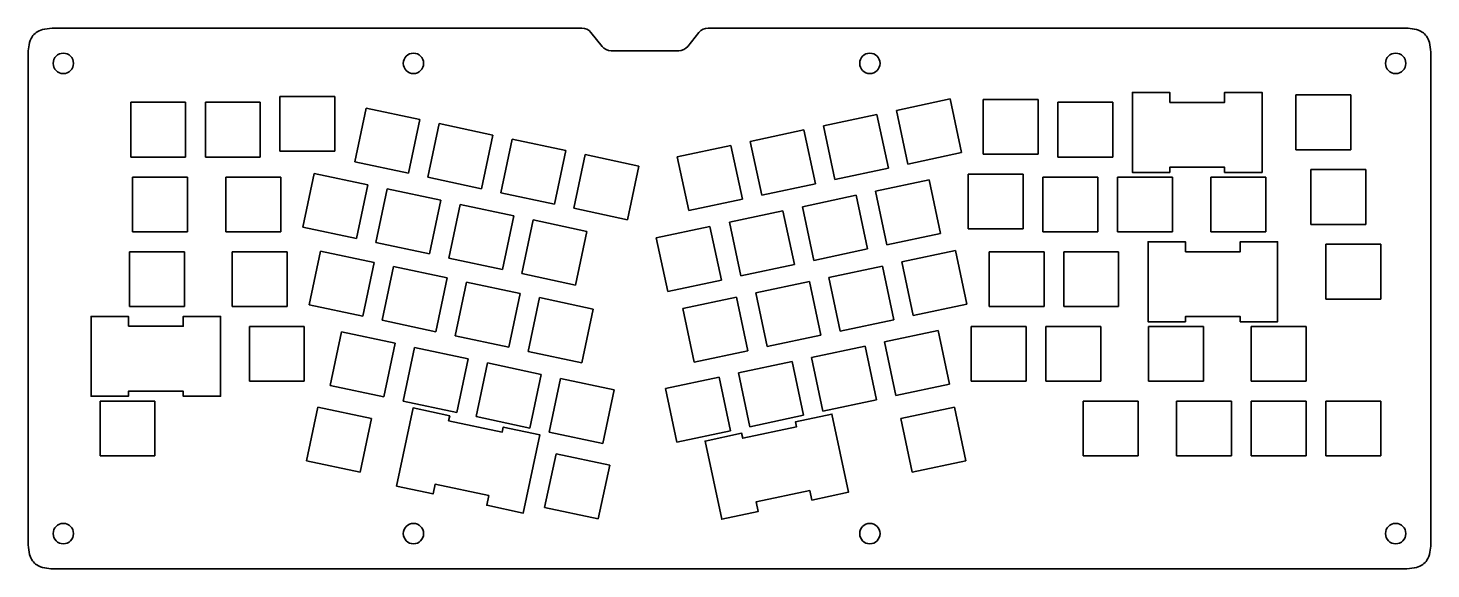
# Model space of a CAD drawing. Header units: millimetres. Extents: x 46 to 404, y -214 to -76.
import ezdxf

# ---------------------------------------------------------------- set-up
doc = ezdxf.new("R2010")
doc.units = ezdxf.units.MM
doc.header["$MEASUREMENT"] = 0
doc.layers.add('switch', color=7, linetype='Continuous', lineweight=0)

# ---------------------------------------------------------------- blocks, each defined once
blk = doc.blocks.new('Block_0')
at = {"layer": 'switch', "color": 250, "lineweight": 35, "true_color": 0x231815}
for centre in [(55, -85.13), (144.35, -85.13), (260.82, -85.13), (395, -85.13), (55, -205.09), (144.35, -205.09), (260.82, -205.09), (395, -205.09)]:
    blk.add_circle(centre, 2.6, dxfattribs=at)
blk = doc.blocks.new('Block_2')
at = {"layer": 'switch', "color": 250, "lineweight": 35, "true_color": 0x231815}
for p, q in [((72.19, -95.07), (86.19, -95.07)), ((72.19, -109.07), (72.19, -95.07)), ((86.19, -95.07), (86.19, -109.07)), ((91.24, -95.07), (105.24, -95.07)), ((91.24, -109.07), (91.24, -95.07)), ((105.24, -95.07), (105.24, -109.07)), ((110.29, -93.55), (124.29, -93.55)), ((110.29, -107.55), (110.29, -93.55)), ((124.29, -93.55), (124.29, -107.55)), ((289.74, -94.31), (303.74, -94.31)), ((289.74, -108.31), (289.74, -94.31)), ((303.74, -94.31), (303.74, -108.31)), ((308.79, -95.07), (322.79, -95.07)), ((308.79, -109.07), (308.79, -95.07)), ((322.79, -95.07), (322.79, -109.07)), ((369.56, -93.16), (383.56, -93.16)), ((369.56, -107.17), (369.56, -93.16)), ((383.56, -93.16), (383.56, -107.17)), ((383.56, -107.17), (369.56, -107.17)), ((86.19, -109.07), (72.19, -109.07)), ((105.24, -109.07), (91.24, -109.07)), ((124.29, -107.55), (110.29, -107.55)), ((303.74, -108.31), (289.74, -108.31)), ((322.79, -109.07), (308.79, -109.07)), ((72.66, -114.12), (86.66, -114.12)), ((72.66, -128.12), (72.66, -114.12)), ((86.66, -114.12), (86.66, -128.12)), ((96.47, -114.12), (110.48, -114.12)), ((96.47, -128.12), (96.47, -114.12)), ((110.48, -114.12), (110.48, -128.12)), ((285.93, -113.36), (299.93, -113.36)), ((285.93, -127.36), (285.93, -113.36)), ((299.93, -113.36), (299.93, -127.36)), ((304.98, -114.12), (318.98, -114.12)), ((304.98, -128.12), (304.98, -114.12)), ((318.98, -114.12), (318.98, -128.12)), ((324.03, -114.12), (338.03, -114.12)), ((324.03, -128.12), (324.03, -114.12)), ((338.03, -114.12), (338.03, -128.12)), ((347.84, -114.12), (361.84, -114.12)), ((347.84, -128.12), (347.84, -114.12)), ((361.84, -114.12), (361.84, -128.12)), ((373.37, -112.21), (387.37, -112.21)), ((373.37, -126.22), (373.37, -112.21)), ((387.37, -112.21), (387.37, -126.22)), ((86.66, -128.12), (72.66, -128.12)), ((110.48, -128.12), (96.47, -128.12)), ((299.93, -127.36), (285.93, -127.36)), ((318.98, -128.12), (304.98, -128.12)), ((338.03, -128.12), (324.03, -128.12)), ((361.84, -128.12), (347.84, -128.12)), ((387.37, -126.22), (373.37, -126.22)), ((377.18, -131.26), (391.18, -131.26)), ((377.18, -145.27), (377.18, -131.26)), ((391.18, -131.26), (391.18, -145.27)), ((71.9, -133.17), (85.9, -133.17)), ((71.9, -147.17), (71.9, -133.17)), ((85.9, -133.17), (85.9, -147.17)), ((98.1, -133.17), (112.1, -133.17)), ((98.1, -147.17), (98.1, -133.17)), ((112.1, -133.17), (112.1, -147.17)), ((291.26, -133.17), (305.26, -133.17)), ((291.26, -147.17), (291.26, -133.17)), ((305.26, -133.17), (305.26, -147.17)), ((310.31, -133.17), (324.31, -133.17)), ((310.31, -147.17), (310.31, -133.17)), ((324.31, -133.17), (324.31, -147.17)), ((391.18, -145.27), (377.18, -145.27)), ((85.9, -147.17), (71.9, -147.17)), ((112.1, -147.17), (98.1, -147.17)), ((305.26, -147.17), (291.26, -147.17)), ((324.31, -147.17), (310.31, -147.17)), ((102.48, -152.22), (116.48, -152.22)), ((102.48, -166.22), (102.48, -152.22)), ((116.48, -152.22), (116.48, -166.22)), ((286.69, -152.22), (300.69, -152.22)), ((286.69, -166.22), (286.69, -152.22)), ((300.69, -152.22), (300.69, -166.22)), ((305.74, -152.22), (319.74, -152.22)), ((305.74, -166.22), (305.74, -152.22)), ((319.74, -152.22), (319.74, -166.22)), ((331.93, -152.22), (345.93, -152.22)), ((331.93, -166.22), (331.93, -152.22)), ((345.93, -152.22), (345.93, -166.22)), ((358.13, -152.22), (372.13, -152.22)), ((358.13, -166.22), (358.13, -152.22)), ((372.13, -152.22), (372.13, -166.22)), ((116.48, -166.22), (102.48, -166.22)), ((300.69, -166.22), (286.69, -166.22)), ((319.74, -166.22), (305.74, -166.22)), ((345.93, -166.22), (331.93, -166.22)), ((372.13, -166.22), (358.13, -166.22)), ((64.38, -171.27), (78.38, -171.27)), ((64.38, -185.27), (64.38, -171.27)), ((78.38, -171.27), (78.38, -185.27)), ((315.26, -171.27), (329.27, -171.27)), ((315.26, -185.27), (315.26, -171.27)), ((329.27, -171.27), (329.27, -185.27)), ((339.08, -171.27), (353.08, -171.27)), ((339.08, -185.27), (339.08, -171.27)), ((353.08, -171.27), (353.08, -185.27)), ((358.13, -171.27), (372.13, -171.27)), ((358.13, -185.27), (358.13, -171.27)), ((372.13, -171.27), (372.13, -185.27)), ((377.18, -171.27), (391.18, -171.27)), ((377.18, -185.27), (377.18, -171.27)), ((391.18, -171.27), (391.18, -185.27)), ((78.38, -185.27), (64.38, -185.27)), ((329.27, -185.27), (315.26, -185.27)), ((353.08, -185.27), (339.08, -185.27)), ((372.13, -185.27), (358.13, -185.27)), ((391.18, -185.27), (377.18, -185.27))]:
    blk.add_line(p, q, dxfattribs=at)
blk = doc.blocks.new('Block_3')
at = {"layer": 'switch', "color": 250, "lineweight": 35, "true_color": 0x231815}
for p, q in [((132.29, -96.54), (129.38, -110.23)), ((145.98, -99.45), (132.29, -96.54)), ((143.07, -113.14), (145.98, -99.45)), ((150.92, -100.5), (148.01, -114.19)), ((164.62, -103.41), (150.92, -100.5)), ((161.71, -117.1), (164.62, -103.41)), ((169.56, -104.46), (166.65, -118.15)), ((183.25, -107.37), (169.56, -104.46)), ((180.34, -121.06), (183.25, -107.37)), ((129.38, -110.23), (143.07, -113.14)), ((188.19, -108.42), (185.28, -122.11)), ((201.89, -111.33), (188.19, -108.42)), ((119.01, -113.19), (116.1, -126.88)), ((132.71, -116.1), (119.01, -113.19)), ((148.01, -114.19), (161.71, -117.1)), ((198.97, -125.02), (201.89, -111.33)), ((129.79, -129.79), (132.71, -116.1)), ((137.65, -117.15), (134.73, -130.84)), ((151.34, -120.06), (137.65, -117.15)), ((148.43, -133.76), (151.34, -120.06)), ((156.28, -121.11), (153.37, -134.81)), ((169.97, -124.02), (156.28, -121.11)), ((166.65, -118.15), (180.34, -121.06)), ((167.06, -137.72), (169.97, -124.02)), ((174.91, -125.07), (172, -138.77)), ((188.61, -127.98), (174.91, -125.07)), ((185.28, -122.11), (198.97, -125.02)), ((116.1, -126.88), (129.79, -129.79)), ((185.7, -141.68), (188.61, -127.98)), ((134.73, -130.84), (148.43, -133.76)), ((120.64, -133.01), (117.73, -146.71)), ((134.34, -135.92), (120.64, -133.01)), ((131.42, -149.62), (134.34, -135.92)), ((153.37, -134.81), (167.06, -137.72)), ((139.27, -136.97), (136.36, -150.67)), ((152.97, -139.88), (139.27, -136.97)), ((172, -138.77), (185.7, -141.68)), ((150.06, -153.58), (152.97, -139.88)), ((157.91, -140.93), (155, -154.63)), ((171.6, -143.84), (157.91, -140.93)), ((117.73, -146.71), (131.42, -149.62)), ((168.69, -157.54), (171.6, -143.84)), ((176.54, -144.89), (173.63, -158.59)), ((190.24, -147.81), (176.54, -144.89)), ((187.33, -161.5), (190.24, -147.81)), ((126, -153.63), (123.09, -167.32)), ((139.69, -156.54), (126, -153.63)), ((136.36, -150.67), (150.06, -153.58)), ((136.78, -170.23), (139.69, -156.54)), ((155, -154.63), (168.69, -157.54)), ((144.63, -157.59), (141.72, -171.28)), ((158.32, -160.5), (144.63, -157.59)), ((155.42, -174.19), (158.32, -160.5)), ((173.63, -158.59), (187.33, -161.5)), ((163.26, -161.55), (160.35, -175.24)), ((176.96, -164.46), (163.26, -161.55)), ((174.05, -178.15), (176.96, -164.46)), ((123.09, -167.32), (136.78, -170.23)), ((181.9, -165.51), (178.99, -179.2)), ((195.59, -168.42), (181.9, -165.51)), ((141.72, -171.28), (155.42, -174.19)), ((192.68, -182.11), (195.59, -168.42)), ((119.97, -172.79), (117.06, -186.49)), ((133.67, -175.71), (119.97, -172.79)), ((160.35, -175.24), (174.05, -178.15)), ((130.76, -189.4), (133.67, -175.71)), ((178.99, -179.2), (192.68, -182.11)), ((180.73, -184.74), (177.82, -198.43)), ((194.43, -187.65), (180.73, -184.74)), ((117.06, -186.49), (130.76, -189.4)), ((191.52, -201.34), (194.43, -187.65)), ((177.82, -198.43), (191.52, -201.34))]:
    blk.add_line(p, q, dxfattribs=at)
blk = doc.blocks.new('Block_4')
at = {"layer": 'switch', "color": 250, "lineweight": 35, "true_color": 0x231815}
for p, q in [((281.28, -94.21), (267.58, -97.12)), ((284.18, -107.91), (281.28, -94.21)), ((262.64, -98.17), (248.95, -101.08)), ((265.55, -111.87), (262.64, -98.17)), ((267.58, -97.12), (270.49, -110.82)), ((244.01, -102.13), (230.31, -105.04)), ((246.92, -115.83), (244.01, -102.13)), ((248.95, -101.08), (251.86, -114.78)), ((225.37, -106.1), (211.68, -109.01)), ((228.28, -119.79), (225.37, -106.1)), ((230.31, -105.04), (233.22, -118.74)), ((211.68, -109.01), (214.59, -122.7)), ((270.49, -110.82), (284.18, -107.91)), ((251.86, -114.78), (265.55, -111.87)), ((233.22, -118.74), (246.92, -115.83)), ((275.92, -114.83), (262.22, -117.74)), ((262.22, -117.74), (265.13, -131.43)), ((278.83, -128.52), (275.92, -114.83)), ((214.59, -122.7), (228.28, -119.79)), ((257.29, -118.79), (243.59, -121.7)), ((243.59, -121.7), (246.5, -135.39)), ((260.2, -132.48), (257.29, -118.79)), ((238.65, -122.75), (224.96, -125.66)), ((241.56, -136.44), (238.65, -122.75)), ((220.02, -126.71), (206.32, -129.62)), ((222.93, -140.4), (220.02, -126.71)), ((224.96, -125.66), (227.87, -139.35)), ((265.13, -131.43), (278.83, -128.52)), ((206.32, -129.62), (209.23, -143.31)), ((246.5, -135.39), (260.2, -132.48)), ((282.67, -132.86), (268.98, -135.78)), ((268.98, -135.78), (271.89, -149.47)), ((285.58, -146.56), (282.67, -132.86)), ((227.87, -139.35), (241.56, -136.44)), ((264.04, -136.83), (250.35, -139.74)), ((266.95, -150.52), (264.04, -136.83)), ((209.23, -143.31), (222.93, -140.4)), ((245.41, -140.79), (231.71, -143.7)), ((248.32, -154.48), (245.41, -140.79)), ((250.35, -139.74), (253.26, -153.43)), ((226.77, -144.75), (213.08, -147.66)), ((229.68, -158.44), (226.77, -144.75)), ((231.71, -143.7), (234.62, -157.39)), ((271.89, -149.47), (285.58, -146.56)), ((213.08, -147.66), (215.99, -161.35)), ((253.26, -153.43), (266.95, -150.52)), ((278.25, -153.28), (264.56, -156.19)), ((281.16, -166.98), (278.25, -153.28)), ((234.62, -157.39), (248.32, -154.48)), ((259.62, -157.24), (245.92, -160.15)), ((262.53, -170.94), (259.62, -157.24)), ((264.56, -156.19), (267.47, -169.89)), ((215.99, -161.35), (229.68, -158.44)), ((245.92, -160.15), (248.83, -173.85)), ((240.98, -161.2), (227.29, -164.11)), ((227.29, -164.11), (230.2, -177.81)), ((243.89, -174.9), (240.98, -161.2)), ((222.35, -165.16), (208.66, -168.07)), ((208.66, -168.07), (211.56, -181.77)), ((225.26, -178.86), (222.35, -165.16)), ((267.47, -169.89), (281.16, -166.98)), ((248.83, -173.85), (262.53, -170.94)), ((230.2, -177.81), (243.89, -174.9)), ((282.41, -172.85), (268.71, -175.76)), ((285.32, -186.54), (282.41, -172.85)), ((211.56, -181.77), (225.26, -178.86)), ((268.71, -175.76), (271.62, -189.45)), ((271.62, -189.45), (285.32, -186.54))]:
    blk.add_line(p, q, dxfattribs=at)
blk = doc.blocks.new('Block_1')
at = {"layer": 'switch'}
for name in ['Block_2', 'Block_3', 'Block_4']:
    blk.add_blockref(name, (0, 0), dxfattribs=at)

msp = doc.modelspace()

# ---------------------------------------------------------------- linework, layer by layer
at = {"layer": 'switch', "color": 250, "lineweight": 35, "true_color": 0x231815}
for points in [[(337.36, -95.09), (337.36, -92.56), (327.84, -92.56), (327.84, -112.94), (337.36, -112.94), (337.36, -111.64), (351.36, -111.64), (351.36, -112.94), (360.89, -112.94), (360.89, -92.56), (351.36, -92.56), (351.36, -95.09)], [(341.34, -133.17), (341.34, -130.65), (331.82, -130.65), (331.82, -151.03), (341.34, -151.03), (341.34, -149.73), (355.34, -149.73), (355.34, -151.03), (364.87, -151.03), (364.87, -130.65), (355.34, -130.65), (355.34, -133.17)], [(71.59, -152.2), (71.59, -149.68), (62.07, -149.68), (62.07, -170.06), (71.59, -170.06), (71.59, -168.76), (85.59, -168.76), (85.59, -170.06), (95.12, -170.06), (95.12, -149.68), (85.59, -149.68), (85.59, -152.2)], [(163.57, -195.39), (163.04, -197.86), (172.36, -199.84), (176.6, -179.91), (167.28, -177.93), (167.01, -179.2), (153.31, -176.29), (153.59, -175.02), (144.27, -173.04), (140.03, -192.97), (149.35, -194.95), (149.87, -192.48)], [(245.51, -194.05), (246.04, -196.52), (255.35, -194.54), (251.12, -174.61), (241.8, -176.59), (242.07, -177.86), (228.37, -180.77), (228.1, -179.5), (218.79, -181.48), (223.02, -201.41), (232.34, -199.43), (231.82, -196.96)]]:
    msp.add_lwpolyline(points, close=True, dxfattribs=at)
msp.add_open_spline([(403.61, -79.83), (403.44, -79.21), (403.2, -78.68), (402.89, -78.23), (402.59, -77.8), (402.21, -77.43), (401.75, -77.14), (401.21, -76.8), (400.56, -76.55), (399.76, -76.4), (398.43, -76.13), (396.84, -76.13), (395, -76.13), (395, -76.13), (219.55, -76.13), (219.55, -76.13), (218.64, -76.13), (217.78, -76.54), (217.21, -77.26), (217.21, -77.26), (214.37, -80.8), (214.37, -80.8), (213.81, -81.51), (212.94, -81.92), (212.03, -81.92), (212.03, -81.92), (194.82, -81.92), (194.82, -81.92), (193.91, -81.92), (193.04, -81.51), (192.47, -80.8), (192.47, -80.8), (189.64, -77.26), (189.64, -77.26), (189.07, -76.54), (188.21, -76.13), (187.3, -76.13), (187.3, -76.13), (55, -76.13), (55, -76.13), (52.93, -76.13), (51.14, -76.13), (49.7, -76.52), (49.08, -76.69), (48.55, -76.93), (48.1, -77.24), (47.67, -77.54), (47.3, -77.92), (47.01, -78.38), (46.67, -78.92), (46.42, -79.57), (46.27, -80.37), (46, -81.7), (46, -83.29), (46, -85.13), (46, -85.13), (46, -205.09), (46, -205.09), (46, -207.17), (46, -208.95), (46.39, -210.39), (46.56, -211.02), (46.8, -211.54), (47.11, -211.99), (47.41, -212.43), (47.79, -212.79), (48.24, -213.08), (48.79, -213.42), (49.44, -213.67), (50.24, -213.83), (51.57, -214.09), (53.16, -214.09), (55, -214.09), (55, -214.09), (395, -214.09), (395, -214.09), (397.07, -214.09), (398.86, -214.09), (400.29, -213.7), (400.92, -213.53), (401.45, -213.3), (401.9, -212.99), (402.33, -212.68), (402.7, -212.3), (402.99, -211.85), (403.33, -211.31), (403.58, -210.66), (403.73, -209.86), (404, -208.52), (404, -206.93), (404, -205.09), (404, -205.09), (404, -85.13), (404, -85.13), (404, -83.06), (404, -81.27), (403.61, -79.83)], degree=3, knots=[0, 0, 0, 0, 1, 1, 1, 2, 2, 2, 3, 3, 3, 4, 4, 4, 5, 5, 5, 6, 6, 6, 7, 7, 7, 8, 8, 8, 9, 9, 9, 10, 10, 10, 11, 11, 11, 12, 12, 12, 13, 13, 13, 14, 14, 14, 15, 15, 15, 16, 16, 16, 17, 17, 17, 18, 18, 18, 19, 19, 19, 20, 20, 20, 21, 21, 21, 22, 22, 22, 23, 23, 23, 24, 24, 24, 25, 25, 25, 26, 26, 26, 27, 27, 27, 28, 28, 28, 29, 29, 29, 30, 30, 30, 31, 31, 31, 32, 32, 32, 32], dxfattribs=at)

# ---------------------------------------------------------------- block references
at = {"layer": 'switch'}
for name in ['Block_0', 'Block_1']:
    msp.add_blockref(name, (0, 0), dxfattribs=at)

doc.saveas('drawing.dxf')
